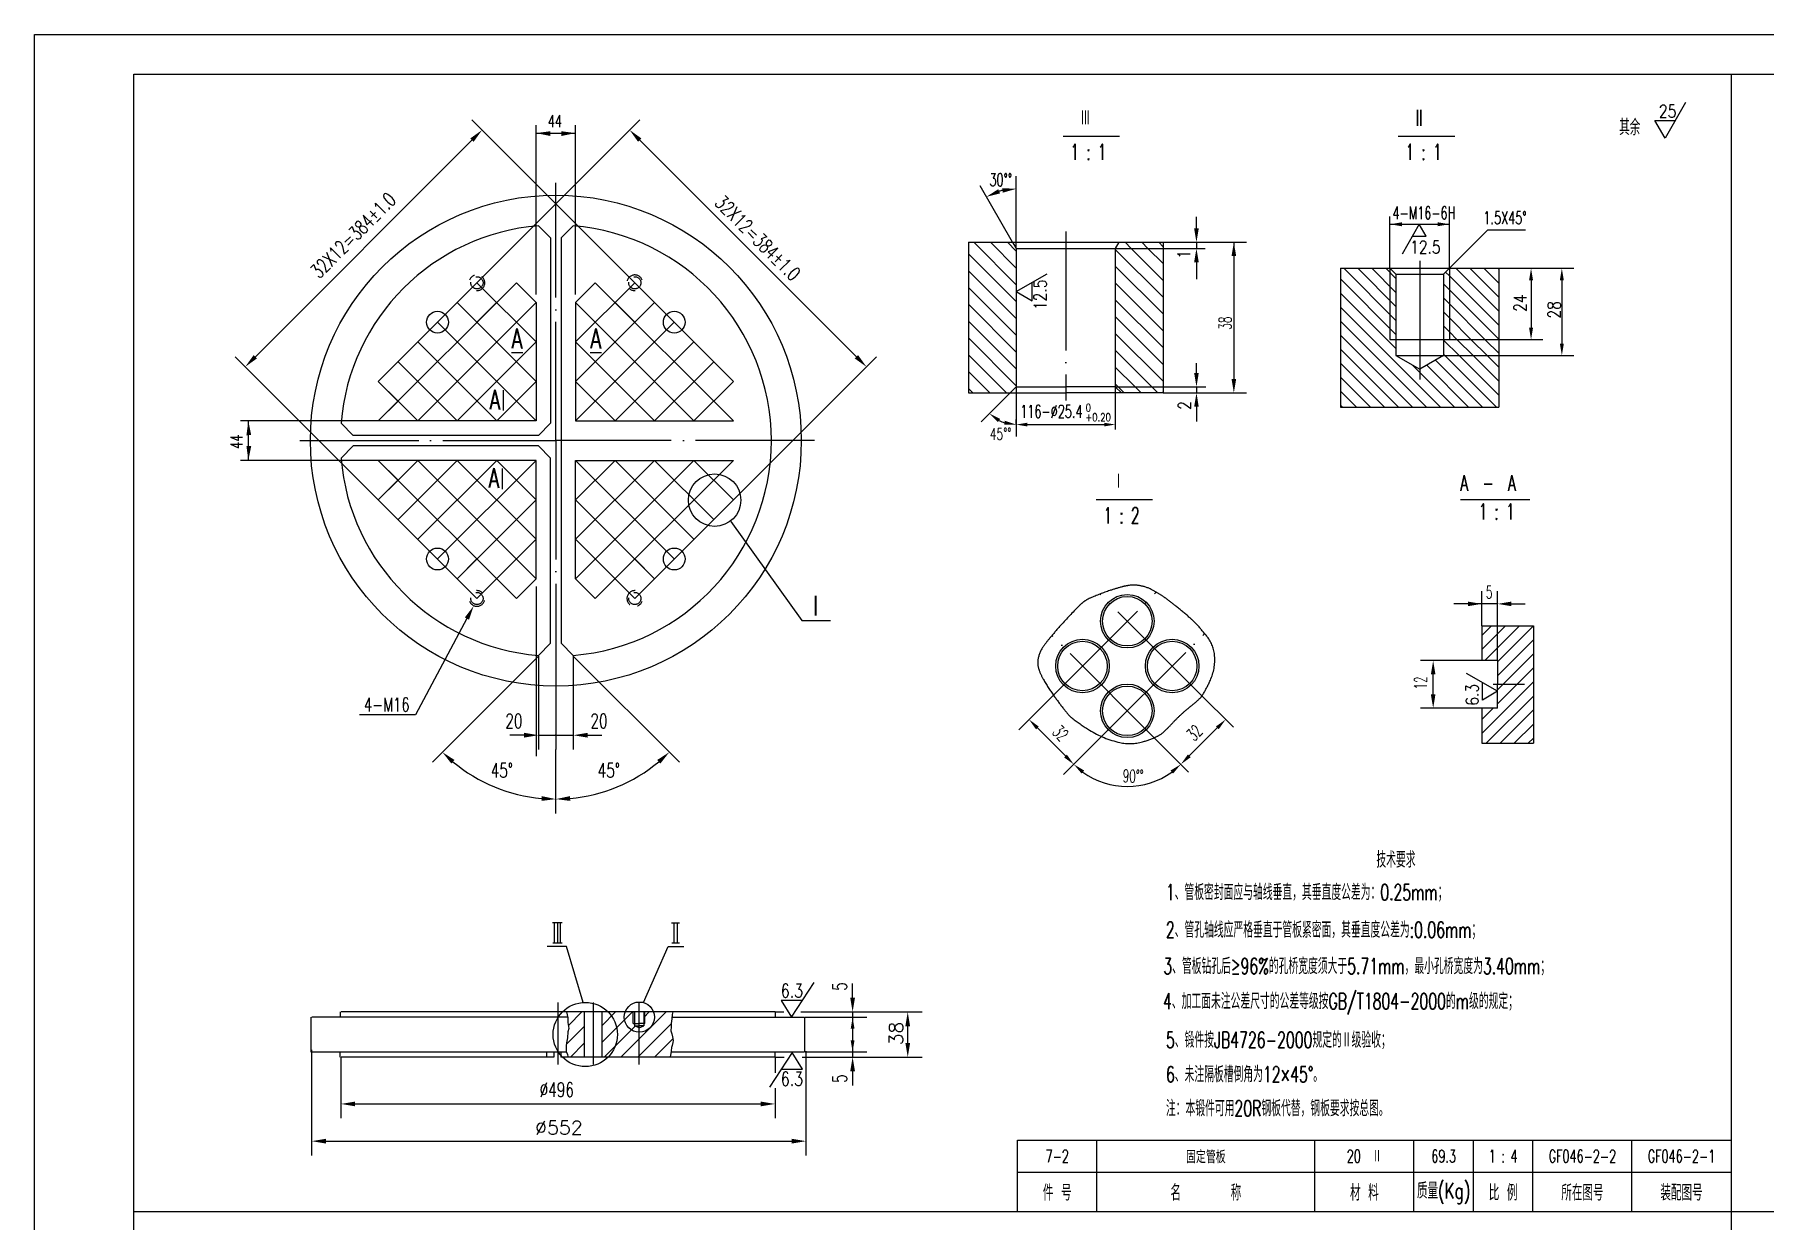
# Model space of a CAD drawing. Extents: x -843 to 1784, y -26 to 1322.
# Drawn here: x 925.1 to 1361.5, y 1022.7 to 1321.9 of the extents above; entities that cross this region are included whole.
import ezdxf
from ezdxf.enums import TextEntityAlignment as Align

# ---------------------------------------------------------------- set-up
doc = ezdxf.new("R2010")
doc.units = 0
doc.header["$MEASUREMENT"] = 0
for name, pattern in [('DASHDOT-M', [36, 30, -3, 0, -3]), ('DIVIDE-M', [39, 30, -3, 0, -3, 0, -3]), ('HIDDEN-M', [7, 5, -2])]:
    doc.linetypes.add(name, pattern=pattern)
doc.layers.get('0').update_dxf_attribs({"linetype": 'CONTINUOUS'})
for name, color, linetype in [('1', 3, 'CONTINUOUS'), ('CDR_DIM', 7, 'CONTINUOUS'), ('CDR_DWG1', 4, 'CONTINUOUS'), ('CDR_DWG2', 2, 'CONTINUOUS'), ('CDR_DWG3', 1, 'DASHDOT-M'), ('CDR_DWG4', 3, 'DIVIDE-M'), ('CDR_DWG5', 6, 'HIDDEN-M')]:
    doc.layers.add(name, color=color, linetype=linetype)
doc.styles.add('HZ', font='romans', dxfattribs={"width": 0.7, "bigfont": 'hz'})

# ---------------------------------------------------------------- blocks, each defined once
blk = doc.blocks.new('*X82')
at = {"color": 0}
for p, q in [((138.69, 53.84), (142.12, 57.27)), ((138.22, 49.12), (142.69, 53.6)), ((139.22, 45.88), (142.69, 49.35))]:
    blk.add_line(p, q, dxfattribs=at)
blk = doc.blocks.new('*X83')
at = {"color": 0}
for p, q in [((147.14, 49.56), (154.85, 57.27)), ((147.14, 53.8), (150.61, 57.27)), ((151.95, 45.88), (163.33, 57.27)), ((157.69, 55.87), (159.09, 57.27)), ((147.7, 45.88), (155.52, 53.7)), ((156.19, 45.88), (164.67, 54.36)), ((160.43, 45.88), (165.07, 50.52))]:
    blk.add_line(p, q, dxfattribs=at)
blk = doc.blocks.new('*X90')
at = {"layer": '1', "color": 0, "linetype": 'Continuous'}
for p, q in [((-21552.92, -20565.41), (-21539.76, -20578.57)), ((-21549.39, -20565.41), (-21539.76, -20575.03)), ((-21545.85, -20565.41), (-21539.76, -20571.5)), ((-21542.32, -20565.41), (-21539.76, -20567.96)), ((-21527.22, -20566.36), (-21526.26, -20567.32)), ((-21526.26, -20567.32), (-21513.76, -20579.82)), ((-21524.64, -20565.41), (-21513.76, -20576.28)), ((-21521.1, -20565.41), (-21513.76, -20572.75)), ((-21517.57, -20565.41), (-21513.76, -20569.21)), ((-21514.03, -20565.41), (-21513.76, -20565.68)), ((-21553.76, -20568.1), (-21539.76, -20582.1)), ((-21553.76, -20571.64), (-21539.76, -20585.64)), ((-21527.76, -20569.35), (-21526.26, -20570.85)), ((-21526.26, -20570.85), (-21513.76, -20583.35)), ((-21553.76, -20575.17), (-21528.53, -20600.41)), ((-21527.76, -20572.89), (-21526.26, -20574.39)), ((-21527.76, -20576.42), (-21526.26, -20577.92)), ((-21526.26, -20574.39), (-21517.25, -20583.41)), ((-21553.76, -20578.71), (-21532.07, -20600.41)), ((-21527.76, -20579.96), (-21526.26, -20581.46)), ((-21526.26, -20577.92), (-21520.78, -20583.41)), ((-21553.76, -20582.24), (-21535.6, -20600.41)), ((-21527.76, -20583.5), (-21523.85, -20587.41)), ((-21526.26, -20581.46), (-21524.32, -20583.41)), ((-21524.32, -20583.41), (-21520.32, -20587.41)), ((-21520.78, -20583.41), (-21516.78, -20587.41)), ((-21517.25, -20583.41), (-21513.76, -20586.89)), ((-21553.76, -20585.78), (-21539.14, -20600.41)), ((-21553.76, -20589.32), (-21542.67, -20600.41)), ((-21529.77, -20588.56), (-21517.92, -20600.41)), ((-21527.76, -20587.03), (-21527.39, -20587.41)), ((-21527.39, -20587.41), (-21514.39, -20600.41)), ((-21523.85, -20587.41), (-21513.76, -20597.5)), ((-21520.32, -20587.41), (-21513.76, -20593.96)), ((-21516.78, -20587.41), (-21513.76, -20590.42)), ((-21553.76, -20592.85), (-21546.21, -20600.41)), ((-21535.58, -20589.83), (-21524.99, -20600.41)), ((-21532.01, -20589.86), (-21521.46, -20600.41)), ((-21553.76, -20596.39), (-21549.74, -20600.41)), ((-21553.76, -20599.92), (-21553.28, -20600.41))]:
    blk.add_line(p, q, dxfattribs=at)
blk = doc.blocks.new('*X89')
at = {"layer": '1', "color": 0, "linetype": 'Continuous'}
for p, q in [((-21646.29, -20558.85), (-21635.56, -20569.57)), ((-21642.04, -20558.85), (-21635.56, -20565.33)), ((-21637.8, -20558.85), (-21635.56, -20561.08)), ((-21608.1, -20558.85), (-21606.56, -20560.39)), ((-21603.86, -20558.85), (-21602.32, -20560.39)), ((-21599.62, -20558.85), (-21598.51, -20559.95)), ((-21647.61, -20561.76), (-21635.56, -20573.81)), ((-21610.56, -20560.63), (-21598.51, -20572.68)), ((-21606.56, -20560.39), (-21598.51, -20568.44)), ((-21602.32, -20560.39), (-21598.51, -20564.19)), ((-21647.61, -20566.01), (-21635.56, -20578.06)), ((-21610.56, -20564.87), (-21598.51, -20576.92)), ((-21647.61, -20570.25), (-21635.56, -20582.3)), ((-21610.56, -20569.11), (-21598.51, -20581.17)), ((-21647.61, -20574.49), (-21635.56, -20586.54)), ((-21610.56, -20573.36), (-21598.51, -20585.41)), ((-21647.61, -20578.73), (-21635.56, -20590.78)), ((-21610.56, -20577.6), (-21598.51, -20589.65)), ((-21647.61, -20582.98), (-21635.56, -20595.03)), ((-21610.56, -20581.84), (-21598.51, -20593.89)), ((-21647.61, -20587.22), (-21637.99, -20596.85)), ((-21610.56, -20586.08), (-21601.35, -20595.3)), ((-21647.61, -20591.46), (-21642.23, -20596.85)), ((-21610.56, -20590.33), (-21605.59, -20595.3)), ((-21647.61, -20595.7), (-21646.47, -20596.85)), ((-21610.56, -20594.57), (-21609.83, -20595.3)), ((-21609.83, -20595.3), (-21608.29, -20596.85)), ((-21605.59, -20595.3), (-21604.04, -20596.85)), ((-21601.35, -20595.3), (-21599.8, -20596.85))]:
    blk.add_line(p, q, dxfattribs=at)
blk = doc.blocks.new('*X88')
at = {"layer": '1', "color": 0, "linetype": 'Continuous'}
for p, q in [((-21518.12, -20658.07), (-21515.63, -20655.58)), ((-21518.12, -20661.6), (-21514.12, -20657.6)), ((-21514.12, -20661.14), (-21508.56, -20655.58)), ((-21514.12, -20657.6), (-21512.1, -20655.58)), ((-21514.12, -20664.67), (-21505.08, -20655.64)), ((-21514.12, -20668.21), (-21505.08, -20659.17)), ((-21517.37, -20664.39), (-21514.12, -20661.14)), ((-21514.12, -20671.75), (-21505.08, -20662.71)), ((-21514.12, -20675.28), (-21505.08, -20666.25)), ((-21518.12, -20682.82), (-21505.08, -20669.78)), ((-21518.12, -20679.28), (-21515.23, -20676.39)), ((-21516.97, -20685.21), (-21505.08, -20673.32)), ((-21513.44, -20685.21), (-21505.08, -20676.85)), ((-21509.9, -20685.21), (-21505.08, -20680.39)), ((-21506.37, -20685.21), (-21505.08, -20683.92))]:
    blk.add_line(p, q, dxfattribs=at)

msp = doc.modelspace()

# ---------------------------------------------------------------- linework, layer by layer
for p, q in [((925.08, 727.92), (925.08, 1321.92)), ((925.08, 1321.92), (1766.08, 1321.92)), ((1353.08, 1311.92), (1353.08, 737.92)), ((1076.51, 1259.29), (1035.42, 1300.37)), ((1036.68, 1259.29), (1077.76, 1300.37)), ((1035.42, 1295.28), (980.78, 1240.64)), ((1077.76, 1295.28), (1132.41, 1240.64)), ((1171.84, 1269.51), (1163.61, 1283.76)), ((1172.73, 1272.38), (1172.73, 1286.2)), ((1218.21, 1273.01), (1218.21, 1275.9)), ((1267.03, 1263.01), (1267.03, 1275.99)), ((1282.03, 1262.95), (1282.03, 1276.19)), ((1267.03, 1274.06), (1282.03, 1274.06)), ((1274.41, 1274.06), (1270.07, 1266.55)), ((1272.66, 1271.03), (1276.16, 1271.03)), ((1276.16, 1271.03), (1274.41, 1274.06)), ((1282.03, 1262.95), (1291.72, 1272.64)), ((1291.72, 1272.64), (1301.23, 1272.64)), ((1197.73, 1267.96), (1220.4, 1267.96)), ((1209.78, 1269.51), (1226.6, 1269.51)), ((1218.21, 1269.51), (1218.21, 1267.96)), ((1226.6, 1269.51), (1230.84, 1269.51)), ((1227.64, 1269.51), (1227.64, 1235.01)), ((1172.73, 1257.06), (1180.51, 1261.55)), ((1218.21, 1264.46), (1218.21, 1260.19)), ((1267.03, 1262.95), (1267.03, 1244.95)), ((1274.53, 1264.83), (1274.53, 1234.88)), ((1282.03, 1262.95), (1282.03, 1244.95)), ((1294.59, 1262.95), (1305.62, 1262.95)), ((1305.68, 1262.95), (1313.39, 1262.95)), ((1011.79, 1224.45), (1046.64, 1259.29)), ((1011.79, 1234.4), (1036.68, 1259.29)), ((1051.62, 1244.36), (1036.68, 1259.29)), ((1051.62, 1254.31), (1046.64, 1259.29)), ((1061.57, 1244.36), (1076.51, 1259.29)), ((1061.57, 1254.31), (1066.55, 1259.29)), ((1101.4, 1224.45), (1066.55, 1259.29)), ((1101.4, 1234.4), (1076.51, 1259.29)), ((1172.73, 1257.06), (1176.75, 1254.74)), ((1176.75, 1254.74), (1176.75, 1259.38)), ((1302.62, 1259.95), (1302.62, 1247.95)), ((1310.39, 1259.95), (1310.39, 1243.95)), ((1021.75, 1224.45), (1051.62, 1254.31)), ((1051.62, 1234.4), (1031.7, 1254.31)), ((1061.57, 1234.4), (1081.48, 1254.31)), ((1091.44, 1224.45), (1061.57, 1254.31)), ((1051.62, 1224.45), (1026.73, 1249.34)), ((1061.57, 1224.45), (1086.46, 1249.34)), ((1041.66, 1224.45), (1021.75, 1244.36)), ((1031.7, 1224.45), (1051.62, 1244.36)), ((1081.48, 1224.45), (1061.57, 1244.36)), ((1071.53, 1224.45), (1091.44, 1244.36)), ((1267.03, 1244.95), (1268.38, 1244.95)), ((1268.53, 1244.95), (1280.53, 1244.95)), ((1280.44, 1244.95), (1282.03, 1244.95)), ((1282.09, 1244.95), (1305.62, 1244.95)), ((1011.79, 1204.53), (975.69, 1240.64)), ((1101.4, 1204.53), (1137.5, 1240.64)), ((1280.59, 1240.95), (1313.39, 1240.95)), ((1031.7, 1224.45), (1016.77, 1239.38)), ((1081.48, 1224.45), (1096.42, 1239.38)), ((1218.21, 1236.55), (1218.21, 1239.05)), ((1021.75, 1224.45), (1011.79, 1234.4)), ((1041.66, 1224.45), (1051.62, 1234.4)), ((1071.53, 1224.45), (1061.57, 1234.4)), ((1091.44, 1224.45), (1101.4, 1234.4)), ((1171.19, 1231.51), (1163.87, 1224.19)), ((1172.73, 1233.05), (1172.73, 1224.08)), ((1197.73, 1233.78), (1197.73, 1222.27)), ((1197.73, 1233.05), (1220.61, 1233.05)), ((1209.78, 1231.51), (1199.28, 1231.51)), ((1209.78, 1231.71), (1209.59, 1231.51)), ((1209.78, 1231.51), (1226.6, 1231.51)), ((1218.21, 1233.05), (1218.21, 1231.51)), ((1226.6, 1231.51), (1230.84, 1231.51)), ((1218.21, 1228.01), (1218.21, 1224.32)), ((1172.73, 1223.52), (1172.73, 1224.77)), ((1172.73, 1224.08), (1172.73, 1220.52)), ((1175.53, 1223.52), (1194.93, 1223.52)), ((1011.79, 1214.49), (1046.64, 1179.64)), ((1021.75, 1214.49), (1011.79, 1204.53)), ((1031.7, 1214.49), (1016.77, 1199.56)), ((1021.75, 1214.49), (1051.62, 1184.62)), ((1041.66, 1214.49), (1021.75, 1194.58)), ((1051.62, 1214.49), (1026.73, 1189.6)), ((1031.7, 1214.49), (1051.62, 1194.58)), ((1041.66, 1214.49), (1051.62, 1204.53)), ((1091.44, 1214.49), (1061.57, 1184.62)), ((1081.48, 1214.49), (1061.57, 1194.58)), ((1061.57, 1214.49), (1086.46, 1189.6)), ((1071.53, 1214.49), (1061.57, 1204.53)), ((1101.4, 1214.49), (1066.55, 1179.64)), ((1071.53, 1214.49), (1091.44, 1194.58)), ((1081.48, 1214.49), (1096.42, 1199.56)), ((1091.44, 1214.49), (1101.4, 1204.53)), ((1011.79, 1204.53), (1036.68, 1179.64)), ((1051.62, 1204.53), (1031.7, 1184.62)), ((1061.57, 1204.53), (1081.48, 1184.62)), ((1101.4, 1204.53), (1076.51, 1179.64)), ((1100.76, 1199.08), (1118.62, 1174.12)), ((1051.62, 1194.58), (1036.68, 1179.64)), ((1061.57, 1194.58), (1076.51, 1179.64)), ((1051.62, 1184.62), (1046.64, 1179.64)), ((1061.57, 1184.62), (1066.55, 1179.64)), ((1290.18, 1172.77), (1290.18, 1181.47)), ((1294.18, 1164.02), (1294.18, 1181.47)), ((1034.16, 1174.57), (1021.18, 1150.31)), ((1118.62, 1174.12), (1125.84, 1174.12)), ((1294.18, 1178.27), (1283.18, 1178.27)), ((1297.68, 1178.27), (1301.18, 1178.27)), ((1025.43, 1138.32), (1052.19, 1165.09)), ((1052.19, 1165.09), (1052.19, 1141.54)), ((1087.76, 1138.32), (1060.99, 1165.09)), ((1060.99, 1165.09), (1060.99, 1141.54)), ((1290.12, 1163.96), (1274.73, 1163.96)), ((1277.93, 1155.46), (1277.93, 1160.46)), ((1294.18, 1156.21), (1286.32, 1160.75)), ((1290.38, 1154.02), (1290.38, 1158.4)), ((1056.59, 1155.44), (1056.59, 1141.54)), ((1182.97, 1156.11), (1173.36, 1146.5)), ((1218.85, 1155.82), (1227.54, 1147.13)), ((1294.18, 1156.21), (1290.38, 1154.02)), ((1021.18, 1150.31), (1007.03, 1150.31)), ((1290.12, 1151.96), (1274.73, 1151.96)), ((1048.59, 1145.14), (1044.99, 1145.14)), ((1052.19, 1145.14), (1060.99, 1145.14)), ((1064.59, 1145.14), (1068.19, 1145.14)), ((1185.15, 1139.91), (1178.08, 1146.98)), ((1194.28, 1144.79), (1184.68, 1135.19)), ((1207.54, 1144.51), (1216.23, 1135.82)), ((1216.39, 1139.92), (1223.46, 1146.99)), ((1056.59, 1125.41), (1056.59, 1141.54)), ((1059.28, 1091.81), (1054.44, 1091.81)), ((1055.81, 1092.75), (1058.22, 1092.75)), ((1063.46, 1077.68), (1059.28, 1091.81)), ((1078.7, 1077.68), (1084.96, 1091.81)), ((1084.96, 1091.81), (1088.89, 1091.81)), ((1085.84, 1092.77), (1087.77, 1092.77)), ((1116.08, 1074.03), (1121.79, 1082.73)), ((1131.46, 1078.91), (1131.46, 1082.51)), ((1118.82, 1078.2), (1113.46, 1078.2)), ((1113.46, 1078.2), (1116.08, 1074.03)), ((1057.05, 1077.71), (1057.05, 1062.05)), ((1111.9, 1075.31), (1114.09, 1075.31)), ((1111.9, 1075.31), (1111.9, 1074.05)), ((1118.43, 1075.31), (1135.06, 1075.31)), ((1119.33, 1073.99), (1135.06, 1073.99)), ((1131.46, 1075.31), (1131.46, 1063.98)), ((1135.06, 1075.31), (1148.97, 1075.31)), ((1145.37, 1067.49), (1145.37, 1072.12)), ((994.98, 1065.75), (994.98, 1039.11)), ((1116.21, 1065.07), (1110.51, 1056.37)), ((1111.9, 1063.93), (1111.9, 1065.19)), ((1118.84, 1060.9), (1116.21, 1065.07)), ((1119.39, 1065.25), (1135.06, 1065.25)), ((1119.69, 1065.45), (1119.69, 1039.11)), ((1002.36, 1063.94), (1002.36, 1048.5)), ((1111.9, 1063.93), (1111.9, 1059.99)), ((1111.9, 1063.93), (1114.17, 1063.93)), ((1113.47, 1060.9), (1118.84, 1060.9)), ((1118.71, 1063.93), (1148.97, 1063.93)), ((1131.46, 1060.33), (1131.46, 1056.73)), ((1005.96, 1052.1), (1108.3, 1052.1)), ((1111.9, 1056.06), (1111.9, 1048.5)), ((998.58, 1042.71), (1116.09, 1042.71)), ((1173.08, 1034.92), (1353.08, 1034.92)), ((950.08, 1024.92), (1756.08, 1024.92))]:
    msp.add_line(p, q)
msp.add_lwpolyline([(1341.59, 1304.74), (1336.44, 1295.81), (1333.86, 1300.27), (1339.01, 1300.27)])
msp.add_lwpolyline([(1056.47, 1145.14, 0.25, 0.25, 1), (1056.72, 1145.14, 0.25, 0.25, 1)], format="xyseb", close=True)
for centre, radius in [((1096.65, 1204.44), 6.61), ((1064.02, 1069.62), 8.11), ((1077.66, 1074.01), 3.81)]:
    msp.add_circle(centre, radius)
for centre, radius, start, end in [((1172.73, 1267.96), 15.04, 103.3639, 106.6366), ((1172.73, 1233.05), 9.54, 243.0955, 251.9045), ((1056.59, 1169.49), 40.48, 230.0975, 264.9025), ((1056.59, 1169.49), 40.48, 275.0975, 309.9025), ((1200.76, 1151.28), 19.08, 234.0169, 305.9831)]:
    msp.add_arc(centre, radius, start, end)
for points in [[(1035.85, 1294.86), (1035, 1295.71), (1037.97, 1297.83)], [(1055.19, 1296.33), (1055.23, 1297.53), (1051.62, 1297.06)], [(1057.99, 1296.33), (1057.95, 1297.53), (1061.57, 1297.06)], [(1077.34, 1294.86), (1078.19, 1295.71), (1075.22, 1297.83)], [(1169.32, 1282.02), (1169.19, 1283.17), (1172.73, 1283)], [(1168.2, 1282.91), (1168.66, 1281.84), (1165.21, 1280.99)], [(1270.03, 1273.56), (1270.03, 1274.56), (1267.03, 1274.06)], [(1279.03, 1273.56), (1279.03, 1274.56), (1282.03, 1274.06)], [(1217.62, 1273.01), (1218.79, 1273.01), (1218.21, 1269.51)], [(1218.79, 1264.46), (1217.62, 1264.46), (1218.21, 1267.96)], [(1227.06, 1266.01), (1228.23, 1266.01), (1227.64, 1269.51)], [(1303.12, 1259.95), (1302.12, 1259.95), (1302.62, 1262.95)], [(1310.89, 1259.95), (1309.89, 1259.95), (1310.39, 1262.95)], [(1303.12, 1247.95), (1302.12, 1247.95), (1302.62, 1244.95)], [(1310.89, 1243.95), (1309.89, 1243.95), (1310.39, 1240.95)], [(981.2, 1240.21), (980.35, 1241.06), (978.23, 1238.09)], [(1131.98, 1240.21), (1132.83, 1241.06), (1134.95, 1238.09)], [(1217.62, 1236.55), (1218.79, 1236.55), (1218.21, 1233.05)], [(1218.79, 1228.01), (1217.62, 1228.01), (1218.21, 1231.51)], [(1227.06, 1235.01), (1228.23, 1235.01), (1227.64, 1231.51)], [(979.73, 1220.87), (978.53, 1220.83), (979.01, 1224.45)], [(1168.71, 1224.95), (1168.12, 1224.14), (1165.99, 1226.31)], [(1169.69, 1223.49), (1169.85, 1224.48), (1172.73, 1223.52)], [(1175.53, 1223.98), (1175.53, 1223.05), (1172.73, 1223.52)], [(1194.93, 1223.98), (1194.93, 1223.05), (1197.73, 1223.52)], [(979.73, 1218.07), (978.53, 1218.11), (979.01, 1214.49)], [(1286.68, 1177.69), (1286.68, 1178.86), (1290.18, 1178.27)], [(1297.68, 1177.69), (1297.68, 1178.86), (1294.18, 1178.27)], [(1033.63, 1174.85), (1034.69, 1174.29), (1035.85, 1177.74)], [(1277.34, 1160.46), (1278.51, 1160.46), (1277.93, 1163.96)], [(1277.34, 1155.46), (1278.51, 1155.46), (1277.93, 1151.96)], [(1178.43, 1147.33), (1177.73, 1146.62), (1175.96, 1149.1)], [(1223.11, 1147.34), (1223.82, 1146.64), (1225.58, 1149.11)], [(1048.59, 1144.54), (1048.59, 1145.74), (1052.19, 1145.14)], [(1064.59, 1144.54), (1064.59, 1145.74), (1060.99, 1145.14)], [(1031.03, 1138.88), (1030.22, 1137.99), (1027.97, 1140.86)], [(1082.15, 1138.88), (1082.96, 1137.99), (1085.22, 1140.86)], [(1185.5, 1140.26), (1184.8, 1139.55), (1187.27, 1137.78)], [(1216.04, 1140.27), (1216.74, 1139.57), (1214.27, 1137.8)], [(1189.23, 1135.46), (1189.88, 1136.22), (1187.27, 1137.78)], [(1211.65, 1136.22), (1212.3, 1135.46), (1214.26, 1137.78)], [(1053.02, 1129.77), (1052.97, 1128.57), (1056.59, 1129.01)], [(1060.16, 1129.77), (1060.22, 1128.57), (1056.59, 1129.01)], [(1132.06, 1078.91), (1130.86, 1078.91), (1131.46, 1075.31)], [(1131.94, 1071.11), (1130.98, 1071.11), (1131.46, 1073.99)], [(1145.97, 1071.7), (1144.77, 1071.7), (1145.37, 1075.3)], [(1131.94, 1068.13), (1130.98, 1068.13), (1131.46, 1065.25)], [(1145.97, 1067.49), (1144.77, 1067.49), (1145.37, 1063.89)], [(1132.06, 1060.33), (1130.86, 1060.33), (1131.46, 1063.93)], [(1005.96, 1051.5), (1005.96, 1052.7), (1002.36, 1052.1)], [(1108.3, 1051.5), (1108.3, 1052.7), (1111.9, 1052.1)], [(998.58, 1042.11), (998.58, 1043.31), (994.98, 1042.71)], [(1116.09, 1042.11), (1116.09, 1043.31), (1119.69, 1042.71)]]:
    msp.add_solid(points)
at = {"layer": 'CDR_DIM'}
for p, q in [((1051.62, 1256.31), (1051.62, 1299.06)), ((1051.62, 1297.06), (1057.62, 1297.06)), ((1057.62, 1297.06), (1061.57, 1297.06)), ((1061.57, 1256.31), (1061.57, 1299.06)), ((1019.75, 1224.45), (977.01, 1224.45)), ((979.01, 1220.49), (979.01, 1224.45)), ((979.01, 1214.49), (979.01, 1220.49)), ((1019.75, 1214.49), (977.01, 1214.49)), ((1051.62, 1182.62), (1051.62, 1139.88))]:
    msp.add_line(p, q, dxfattribs=at)
at = {"layer": 'CDR_DWG1'}
for p, q in [((950.08, 737.92), (950.08, 1311.92)), ((950.08, 1311.92), (1756.08, 1311.92)), ((1172.73, 1267.96), (1172.73, 1272.38)), ((1160.68, 1269.51), (1160.68, 1248.41)), ((1160.74, 1269.51), (1160.68, 1269.45)), ((1160.68, 1269.51), (1171.84, 1269.51)), ((1171.84, 1269.51), (1198.63, 1269.51)), ((1171.84, 1269.51), (1172.73, 1267.96)), ((1172.73, 1267.96), (1172.73, 1248.41)), ((1172.73, 1267.96), (1197.73, 1267.96)), ((1198.63, 1269.51), (1197.73, 1267.96)), ((1197.73, 1267.96), (1197.73, 1248.41)), ((1198.63, 1269.51), (1209.78, 1269.51)), ((1209.78, 1269.51), (1209.78, 1248.41)), ((1254.53, 1262.95), (1254.53, 1227.95)), ((1254.53, 1262.95), (1267.03, 1262.95)), ((1267.03, 1262.95), (1268.53, 1261.45)), ((1267.03, 1262.95), (1282.03, 1262.95)), ((1268.53, 1261.45), (1268.53, 1240.95)), ((1268.53, 1261.45), (1280.53, 1261.45)), ((1280.53, 1261.45), (1282.03, 1262.95)), ((1280.53, 1261.45), (1280.53, 1240.95)), ((1282.01, 1262.95), (1294.53, 1262.95)), ((1294.53, 1262.95), (1294.53, 1227.95)), ((1160.68, 1248.41), (1160.68, 1231.51)), ((1172.73, 1248.41), (1172.73, 1239.82)), ((1197.73, 1248.41), (1197.73, 1239.82)), ((1209.78, 1248.41), (1209.78, 1231.51)), ((1172.73, 1239.96), (1172.73, 1233.05)), ((1197.73, 1239.96), (1197.73, 1233.05)), ((1268.53, 1240.95), (1280.53, 1240.95)), ((1268.53, 1240.95), (1274.53, 1237.48)), ((1280.53, 1240.95), (1274.53, 1237.48)), ((1160.68, 1231.51), (1171.19, 1231.51)), ((1171.19, 1231.51), (1172.73, 1233.05)), ((1171.19, 1231.51), (1185.23, 1231.51)), ((1172.73, 1233.05), (1185.23, 1233.05)), ((1197.73, 1233.05), (1185.23, 1233.05)), ((1199.28, 1231.51), (1185.23, 1231.51)), ((1199.28, 1231.52), (1197.73, 1233.07)), ((1254.53, 1227.95), (1294.53, 1227.95)), ((1290.18, 1172.77), (1290.18, 1163.96)), ((1290.18, 1172.77), (1303.21, 1172.77)), ((1303.21, 1172.77), (1303.21, 1143.15)), ((1294.18, 1163.96), (1290.18, 1163.96)), ((1294.18, 1163.96), (1294.18, 1157.96)), ((1294.18, 1151.96), (1294.18, 1157.96)), ((1290.18, 1151.96), (1290.18, 1143.15)), ((1294.18, 1151.96), (1290.18, 1151.96)), ((1290.18, 1143.15), (1303.21, 1143.15)), ((994.81, 1074.03), (994.81, 1065.18)), ((995.03, 1074.05), (1059.59, 1074.05)), ((1002.21, 1075.31), (1002.21, 1074.05)), ((1059.38, 1075.31), (1002.39, 1075.31)), ((1063.76, 1075.31), (1059.38, 1075.31)), ((1063.75, 1075.31), (1063.75, 1063.93)), ((1068.2, 1075.31), (1063.76, 1075.31)), ((1068.2, 1075.31), (1068.2, 1063.93)), ((1076.08, 1075.31), (1068.2, 1075.31)), ((1079.09, 1075.31), (1076.08, 1075.31)), ((1076.08, 1072.42), (1076.08, 1075.31)), ((1076.41, 1075.3), (1076.41, 1071.79)), ((1078.75, 1075.3), (1078.75, 1071.79)), ((1079.08, 1072.42), (1079.08, 1075.31)), ((1086.17, 1075.31), (1079.09, 1075.31)), ((1085.89, 1073.99), (1119.19, 1073.99)), ((1111.95, 1075.31), (1086.17, 1075.31)), ((1119.3, 1074.03), (1119.3, 1065.18)), ((1076.08, 1072.42), (1077.58, 1072.42)), ((1077.57, 1071.32), (1076.41, 1071.79)), ((1076.41, 1071.79), (1077.58, 1071.79)), ((1079.08, 1072.42), (1077.58, 1072.42)), ((1078.75, 1071.79), (1077.58, 1071.79)), ((1077.59, 1071.32), (1078.75, 1071.79)), ((1059.22, 1065.19), (995.03, 1065.19)), ((1002.21, 1063.93), (1002.21, 1065.19)), ((1054.22, 1065.19), (1054.22, 1063.93)), ((1056.1, 1065.19), (1056.1, 1063.93)), ((1057.86, 1065.19), (1057.86, 1063.93)), ((1085.63, 1065.25), (1119.19, 1065.25)), ((1056.1, 1063.93), (1002.39, 1063.93)), ((1059.64, 1063.93), (1057.86, 1063.93)), ((1063.76, 1063.93), (1059.64, 1063.93)), ((1068.2, 1063.93), (1063.76, 1063.93)), ((1085.41, 1063.93), (1068.2, 1063.93)), ((1111.95, 1063.93), (1085.41, 1063.93)), ((1173.08, 1042.92), (1353.08, 1042.92)), ((1173.08, 1024.92), (1173.08, 1042.92)), ((1193.08, 1024.92), (1193.08, 1042.92)), ((1248.08, 1024.92), (1248.08, 1042.92)), ((1273.08, 1024.92), (1273.08, 1042.92)), ((1288.08, 1024.92), (1288.08, 1042.92)), ((1303.08, 1024.92), (1303.08, 1042.92)), ((1328.08, 1024.92), (1328.08, 1042.92))]:
    msp.add_line(p, q, dxfattribs=at)
for points in [[(1052.21, 1273.66), (1055.28, 1270.6), (1055.28, 1223.85), (1052.21, 1220.78), (1005.47, 1220.78), (1002.4, 1223.85)], [(1060.98, 1273.66), (1057.91, 1270.6), (1057.91, 1168.34), (1060.98, 1165.27)], [(1051.62, 1224.45), (1011.79, 1224.45), (1016.77, 1229.42), (1011.79, 1234.4), (1031.7, 1254.31), (1036.68, 1249.34), (1046.64, 1259.29), (1051.62, 1254.31), (1051.62, 1224.45)], [(1061.57, 1224.45), (1101.4, 1224.45), (1096.42, 1229.42), (1101.4, 1234.4), (1081.48, 1254.31), (1076.51, 1249.34), (1066.55, 1259.29), (1061.57, 1254.31), (1061.57, 1224.45)], [(1052.21, 1165.27), (1055.28, 1168.34), (1055.28, 1215.08), (1052.21, 1218.15), (1005.47, 1218.15), (1002.4, 1215.08)], [(1051.62, 1214.49), (1011.79, 1214.49), (1016.77, 1209.51), (1011.79, 1204.53), (1031.7, 1184.62), (1036.68, 1189.6), (1046.64, 1179.64), (1051.62, 1184.62), (1051.62, 1214.49)], [(1061.57, 1214.49), (1101.4, 1214.49), (1096.42, 1209.51), (1101.4, 1204.53), (1081.48, 1184.62), (1076.51, 1189.6), (1066.55, 1179.64), (1061.57, 1184.62), (1061.57, 1214.49)]]:
    msp.add_lwpolyline(points, dxfattribs=at)
for centre, radius in [((1056.59, 1219.47), 61.93), ((1026.73, 1249.34), 2.75), ((1086.46, 1249.34), 2.75), ((1026.73, 1189.6), 2.75), ((1086.46, 1189.6), 2.75), ((1200.76, 1173.9), 6.75), ((1200.76, 1173.9), 6.25), ((1189.45, 1162.59), 6.75), ((1189.45, 1162.59), 6.25), ((1212.08, 1162.59), 6.75), ((1212.08, 1162.59), 6.25), ((1200.76, 1151.28), 6.75), ((1200.76, 1151.28), 6.25)]:
    msp.add_circle(centre, radius, dxfattribs=at)
for start, end in [(94.6257, 175.3743), (274.6257, 85.3743), (184.6257, 265.3743)]:
    msp.add_arc((1056.59, 1219.47), 54.37, start, end, dxfattribs=at)
at = {"layer": 'CDR_DWG2'}
for p, q in [((1184.55, 1296.27), (1198.8, 1296.27)), ((1269.12, 1296.27), (1283.36, 1296.27)), ((1045.43, 1241.7), (1048.25, 1241.7)), ((1065.29, 1241.7), (1068.11, 1241.7)), ((1043.29, 1232.21), (1043.29, 1227.05)), ((1043.07, 1212.42), (1043.07, 1207.26)), ((1192.92, 1204.57), (1207.16, 1204.57)), ((1284.84, 1204.57), (1302.3, 1204.57)), ((1055.75, 1097.86), (1058.22, 1097.86)), ((1056.21, 1092.82), (1056.21, 1097.8)), ((1057, 1097.8), (1057, 1092.82)), ((1057.79, 1092.82), (1057.79, 1097.8)), ((1085.78, 1097.81), (1087.77, 1097.81)), ((1086.4, 1092.84), (1086.4, 1097.81)), ((1087.2, 1097.81), (1087.2, 1092.84))]:
    msp.add_line(p, q, dxfattribs=at)
at = {"layer": 'CDR_DWG3', "linetype": 'DASHDOT-M'}
for p, q in [((1056.59, 1219.47), (1056.59, 1284.53)), ((1185.23, 1272.21), (1185.23, 1229.61)), ((991.99, 1219.47), (1056.59, 1219.47)), ((1056.59, 1219.47), (1056.59, 1155.44)), ((1121.81, 1219.47), (1056.59, 1219.47)), ((1182.12, 1155.26), (1208.07, 1181.21)), ((1219.6, 1155.07), (1193.91, 1180.76)), ((1207.54, 1144.51), (1181.75, 1170.3)), ((1194.28, 1144.79), (1220.28, 1170.79)), ((1300.96, 1157.96), (1293.08, 1157.96)), ((1065.97, 1077.71), (1065.97, 1062.05)), ((1077.58, 1062.05), (1077.58, 1077.71))]:
    msp.add_line(p, q, dxfattribs=at)
at = {"layer": 'CDR_DWG4', "linetype": 'DIVIDE-M'}
for p, q in [((1059.32, 1075.3), (1059.64, 1073.79)), ((1059.64, 1073.79), (1059.64, 1072.66)), ((1085.94, 1074.71), (1085.84, 1073.54)), ((1086.1, 1075.32), (1085.94, 1074.71)), ((1059.64, 1070.29), (1059.54, 1068.78)), ((1059.64, 1072.66), (1059.86, 1071.16)), ((1059.86, 1071.16), (1059.64, 1070.29)), ((1085.72, 1071.59), (1085.61, 1070.54)), ((1085.61, 1070.54), (1085.84, 1069.77)), ((1085.84, 1073.54), (1085.72, 1072.37)), ((1085.72, 1072.37), (1085.72, 1071.59)), ((1085.84, 1069.77), (1086.05, 1069.06)), ((1059.32, 1067.53), (1059.22, 1066.78)), ((1059.22, 1066.78), (1059.22, 1065.28)), ((1059.22, 1065.28), (1059.54, 1064.64)), ((1059.54, 1068.78), (1059.32, 1067.53)), ((1085.66, 1065.53), (1085.56, 1064.82)), ((1085.78, 1066.32), (1085.66, 1065.53)), ((1085.94, 1066.83), (1085.78, 1066.32)), ((1086.11, 1067.62), (1085.94, 1066.83)), ((1086.05, 1069.06), (1086.21, 1068.08)), ((1086.21, 1068.08), (1086.11, 1067.62)), ((1059.54, 1064.64), (1059.64, 1064.01)), ((1085.56, 1064.82), (1085.39, 1063.98))]:
    msp.add_line(p, q, dxfattribs=at)
msp.add_lwpolyline([(1182.12, 1155.26, -0.023977), (1179.62, 1159.17, -0.041569), (1178.49, 1161.59, -0.136871), (1178.25, 1164.44, -0.111271), (1179.65, 1167.63, -0.01502), (1181.38, 1169.86, -0.010523), (1184.02, 1172.91, -0.009998), (1188.5, 1177.67, -0.037701), (1189.81, 1178.82, -0.059647), (1191.39, 1179.74, -0.020375), (1196.37, 1181.65, -0.017092), (1199.44, 1182.57, -0.029449), (1201.26, 1182.94, -0.087448), (1204.18, 1182.83, -0.076351), (1207.31, 1181.65, -0.014588), (1209.59, 1180.27, -0.01865), (1211.3, 1179.08, -0.009886), (1213.03, 1177.71, -0.005092), (1216.32, 1174.96, -0.029478), (1218.35, 1173, -0.020788), (1220.95, 1169.95, -0.149114), (1222.8, 1165.13, -0.123357), (1221.72, 1159.02, -0.031047), (1219.87, 1155.49, -0.070606), (1218.76, 1154.13, -0.019019), (1216.59, 1152.29, 0.018662), (1214.39, 1150.4, 0.020772), (1212.23, 1148.26, -0.020092), (1210.01, 1146.03, -0.075492), (1208.21, 1144.81, -0.042645), (1204.61, 1143.46, -0.12342), (1198.84, 1143.3, -0.085917), (1191.23, 1146.42, -0.018798), (1187.08, 1149.24, -0.055143), (1185.82, 1150.4, -0.015916), (1184.47, 1152.07, -0.008606)], format="xyb", close=True, dxfattribs=at)
at = {"layer": 'CDR_DWG5', "linetype": 'HIDDEN-M'}
for centre in [(1036.68, 1259.29), (1076.51, 1259.29), (1036.68, 1179.64), (1076.51, 1179.64)]:
    msp.add_circle(centre, 1.54, dxfattribs=at)
for centre, start, end in [((1036.68, 1259.29), 266.3396, 159.837), ((1076.51, 1259.29), 20.163, 273.6604), ((1036.68, 1179.64), 200.163, 93.6604), ((1076.51, 1179.64), 86.3396, 339.837)]:
    msp.add_arc(centre, 1.98, start, end, dxfattribs=at)

# ---------------------------------------------------------------- block references
for name, p in [('*X89', (22808.3, 21828.35)), ('*X90', (22808.3, 21828.35)), ('*X88', (22808.3, 21828.35)), ('*X82', (921.06, 1018.05)), ('*X83', (921.06, 1018.05))]:
    msp.add_blockref(name, p)

# ---------------------------------------------------------------- texts
at = {"style": 'HZ'}
for s, height, width, p in [('其余', 4, 0.7, (1324.87, 1296.52)), ('25', 3.2, 0.8, (1334.88, 1300.98)), ('30%%d%%d', 3.2, 0.65, (1165.99, 1283.69)), ('4-M16-6H', 3.2, 0.65, (1267.67, 1275.32)), ('1.5X45%%d', 3.2, 0.65, (1290.61, 1274.1)), ('12.5', 3.2, 0.8, (1272.12, 1266.7)), ('116-%%C25.4', 3.2, 0.65, (1173.77, 1225.24)), ('+0.20', 1.96, 0.8, (1190.17, 1224.4)), ('0', 1.96, 0.8, (1190.27, 1226.8)), ('45%%d%%d', 3, 0.65, (1166.12, 1219.65)), ('5', 3.2, 0.6, (1291.25, 1179.63)), ('4-M16', 3.5, 0.7, (1008.16, 1151.11)), ('20', 3.6, 0.7, (1043.84, 1146.94)), ('20', 3.6, 0.7, (1065.31, 1146.94)), ('45%%D', 3.6, 0.7, (1040.16, 1134.48)), ('45%%D', 3.6, 0.7, (1067.15, 1134.48)), ('技术要求', 4, 0.65, (1263.6, 1111.73)), ('1、管板密封面应与轴线垂直，其垂直度公差为：0.25mm；', 4, 0.65, (1210.49, 1103.52)), ('2、管孔轴线应严格垂直于管板紧密面，其垂直度公差为:0.06mm；', 4, 0.65, (1210.49, 1094.04)), ('3、管板钻孔后≥96%的孔桥宽度须大于5.71mm，最小孔桥宽度为3.40mm；', 4, 0.65, (1209.84, 1084.87)), ('4、加工面未注公差尺寸的公差等级按GB/T1804-2000的m级的规定；', 4, 0.65, (1209.77, 1076.03)), ('5、锻件按JB4726-2000规定的Ⅱ级验收；', 4, 0.65, (1210.51, 1066.26)), ('6、未注隔板槽倒角为12×45%%d。', 4, 0.65, (1210.51, 1057.58)), ('%%C496', 3.6, 0.7, (1052.51, 1053.9)), ('注：本锻件可用20R钢板代替，钢板要求按总图。', 4, 0.65, (1210.51, 1049))]:
    msp.add_text(s, height=height, dxfattribs=dict(at, width=width)).set_placement(p)
for s, height, rotation, width, p in [('32X12=384%%P1.0', 3.6, 45, 0.7, (996.88, 1260.14)), ('32X12=384%%P1.0', 3.6, 315, 0.7, (1096.41, 1279.18)), ('1', 3.2, 90, 0.8, (1216.66, 1265.39)), ('12.5', 3.2, 90, 0.8, (1180.4, 1252.42)), ('24', 3.2, 90, 0.8, (1301.51, 1251.97)), ('28', 3.2, 90, 0.8, (1310.06, 1250.27)), ('38', 3.2, 90, 0.6, (1227.05, 1247.46)), ('2', 3.2, 90, 0.8, (1216.8, 1227.24)), ('12', 3.2, 90, 0.6, (1276.33, 1156.68)), ('6.3', 3.2, 90, 0.8, (1289.39, 1152.59)), ('32', 3.2, 315, 0.6, (1181.61, 1145.7)), ('32', 3.2, 45, 0.6, (1217.66, 1143.46)), ('90%%d%%d', 3.2, 358.5569, 0.6, (1199.57, 1133.29)), ('5', 3.6, 90, 0.7, (1130.02, 1080.66)), ('5', 3.6, 90, 0.7, (1130.02, 1057.4))]:
    msp.add_text(s, height=height, rotation=rotation, dxfattribs=dict(at, width=width)).set_placement(p)
at = {"style": 'HZ', "width": 0.75}
for p in [(1116.16, 1078.93), (1116.16, 1056.68)]:
    msp.add_text('6.3', height=3.5, dxfattribs=at).set_placement(p, align=Align.CENTER)
at = {"style": 'HZ'}
msp.add_text('38', height=3.5, rotation=90, dxfattribs=at).set_placement((1144.17, 1069.87), align=Align.CENTER)
msp.add_text('%%C552', height=3.5, dxfattribs=at).set_placement((1057.37, 1044.37), align=Align.CENTER)
for s, height, width, p in [('7-2', 3.2, 0.65, (1183.08, 1038.92)), ('固定管板', 3.2, 0.65, (1220.58, 1038.92)), ('20  Ⅱ', 3.2, 0.65, (1260.58, 1038.92)), ('69.3', 3.2, 0.65, (1280.58, 1038.92)), ('1 : 4', 3.2, 0.65, (1295.58, 1038.92)), ('GF046-2-2', 3.2, 0.65, (1315.58, 1038.92)), ('GF046-2-1', 3.2, 0.65, (1340.58, 1038.92)), ('件 号', 4, 0.7, (1183.08, 1029.92)), ('名      称', 4, 0.7, (1220.58, 1029.92)), ('材 料', 4, 0.7, (1260.58, 1029.92)), ('质量(Kg)', 4, 0.7, (1280.58, 1029.92)), ('比 例', 4, 0.7, (1295.58, 1029.92)), ('所在图号', 4, 0.7, (1315.58, 1029.92)), ('装配图号', 4, 0.7, (1340.58, 1029.92))]:
    msp.add_text(s, height=height, dxfattribs=dict(at, width=width)).set_placement(p, align=Align.MIDDLE)
at = {"layer": 'CDR_DIM', "style": 'HZ', "width": 0.7}
msp.add_text('44', height=3, dxfattribs=at).set_placement((1054.54, 1300.06), align=Align.MIDDLE_LEFT)
msp.add_text('44', height=3, rotation=90, dxfattribs=at).set_placement((976.01, 1217.41), align=Align.MIDDLE_LEFT)
at = {"layer": 'CDR_DWG2', "style": 'HZ'}
for s, height, width, p in [('Ⅲ', 4, 0.65, (1188.95, 1298.92)), ('II', 4, 0.65, (1273.52, 1298.92)), ('1 : 1', 4, 0.65, (1186.37, 1290.28)), ('1 : 1', 4, 0.65, (1270.94, 1290.28)), ('A', 5, 0.7, (1045.43, 1242.74)), ('A', 5, 0.7, (1065.29, 1242.74)), ('A', 5, 0.7, (1039.83, 1227.32)), ('A', 5, 0.7, (1039.6, 1207.53)), ('Ⅰ', 4, 0.65, (1197.32, 1207.21)), ('A  -  A', 4, 0.65, (1284.76, 1206.78)), ('1 : 2', 4, 0.65, (1194.74, 1198.58)), ('1 : 1', 4, 0.65, (1289.36, 1199.56))]:
    msp.add_text(s, height=height, dxfattribs=dict(at, width=width)).set_placement(p)
at = {"layer": 'CDR_DWG2', "style": 'HZ', "width": 0.7}
msp.add_text('I', height=5, dxfattribs=at).set_placement((1122.12, 1175.33), align=Align.CENTER)

doc.saveas('drawing.dxf')
